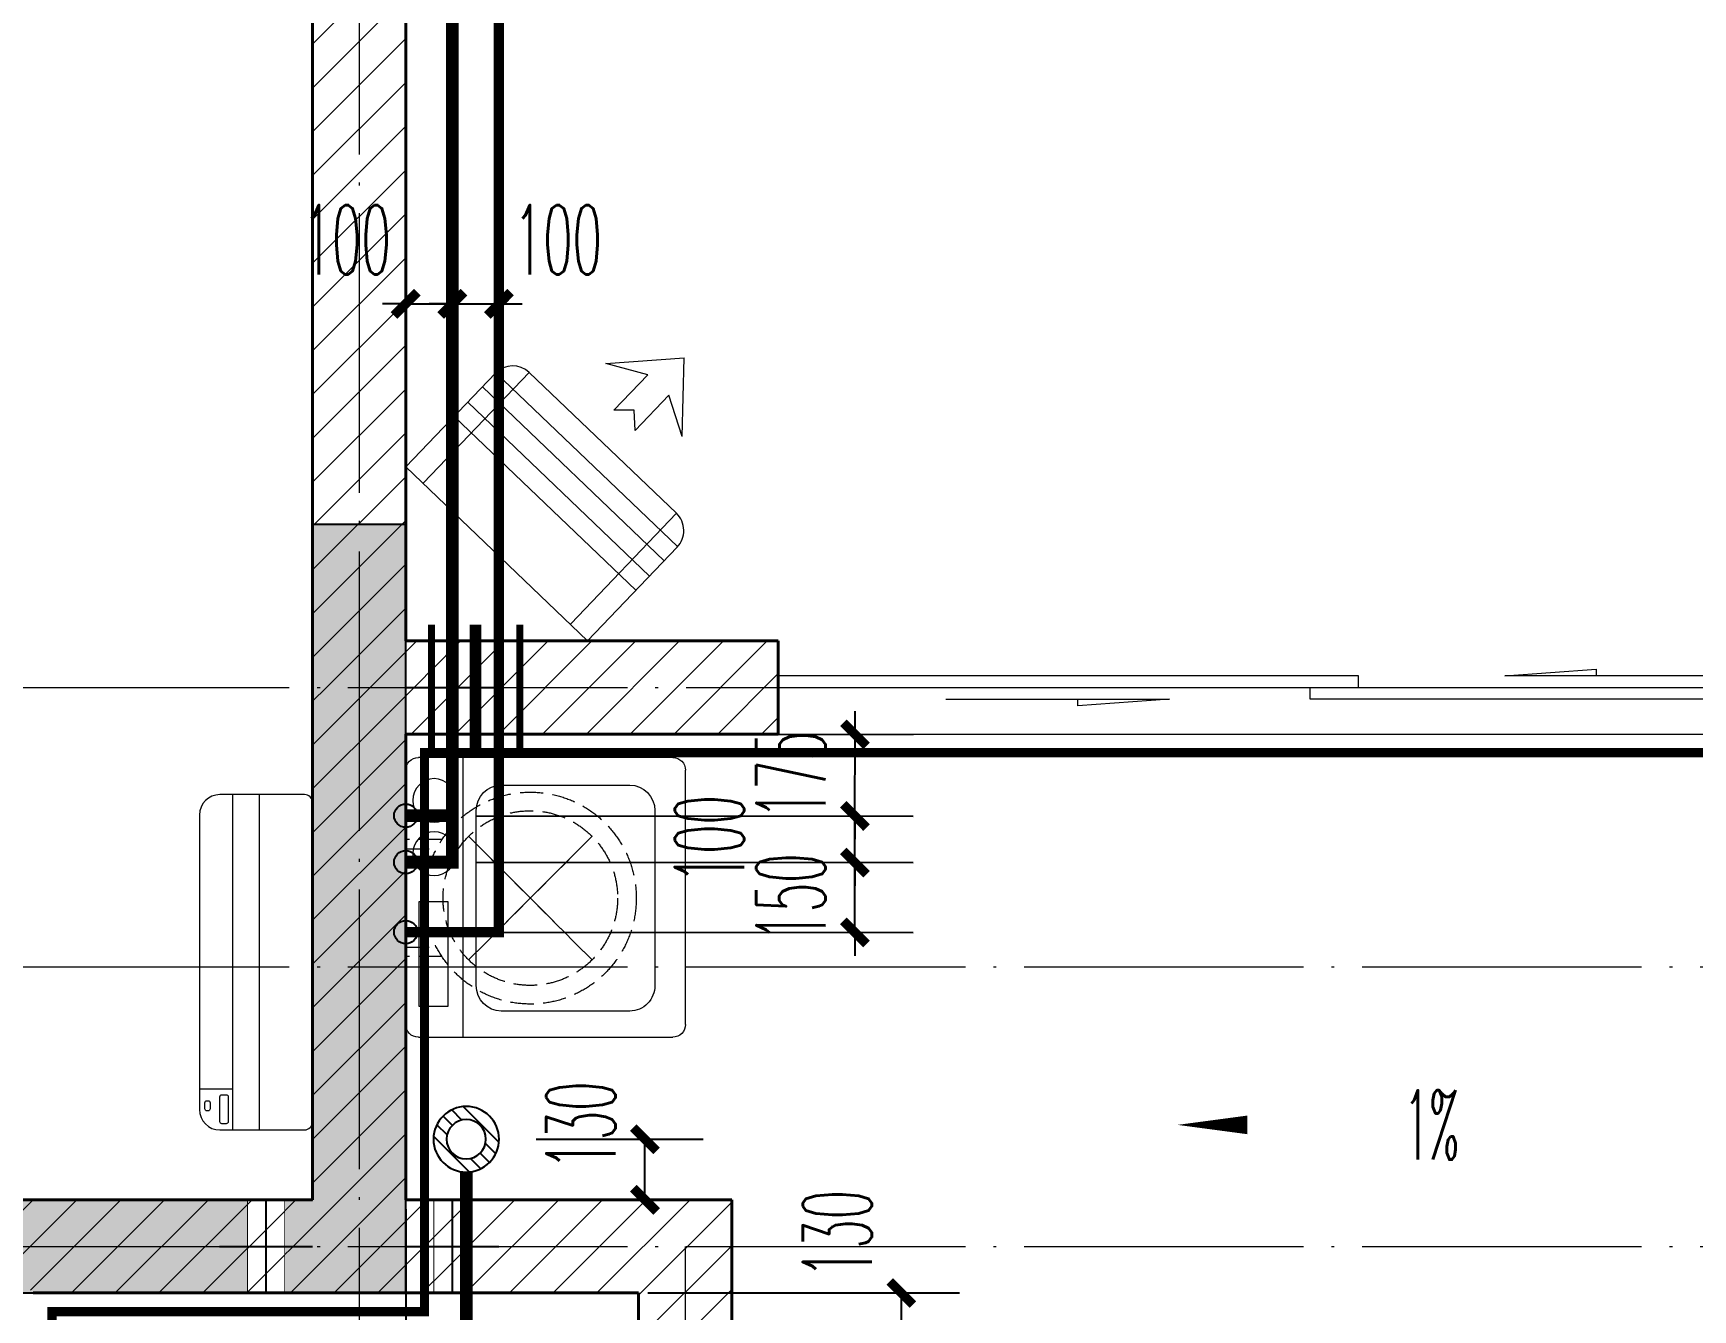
# Model space of a CAD drawing. Extents: x 27938 to 650306, y -92720 to 1524912.
# Drawn here: x 288317 to 291881, y 104270 to 107011 of the extents above; entities that cross this region are included whole.
import ezdxf

# ---------------------------------------------------------------- set-up
doc = ezdxf.new("R2010")
doc.units = 0
doc.header["$LTSCALE"] = 1000
doc.header["$MEASUREMENT"] = 0
for name, pattern in [('$1$DASH', [0.35, 0.25, -0.1]), ('DASH', [0.35, 0.25, -0.1]), ('DOTE', [2.42, 2, -0.2, 0.02, -0.2])]:
    doc.linetypes.add(name, pattern=pattern)
for name, color, linetype in [('COLUMN', 9, 'Continuous'), ('EQUIP_地漏', 7, 'Continuous'), ('PIPE-污水', 2, 'W'), ('PIPE-热给水', 5, 'RJ1'), ('PIPE-给水', 3, 'J1'), ('TWT_DIM', 3, 'Continuous'), ('VALVE_不分区给水', 7, 'Continuous'), ('VPIPE-热给水', 5, 'RJ1'), ('VPIPE-给水', 3, 'TG_J'), ('机电标识类', 1, 'Continuous')]:
    doc.layers.add(name, color=color, linetype=linetype)
for name, color, linetype, lineweight in [('DOTE', 19, 'DOTE', 9), ('LVTRY', 1, 'Continuous', 13), ('PUB_HATCH', 8, 'Continuous', 9), ('WALL', 9, 'Continuous', 40), ('WINDOW', 8, 'Continuous', 15), ('平面-排水沟', 86, 'Continuous', 15), ('平面-空调室内机', 176, 'Continuous', 9), ('平面-空调预留孔', 173, 'Continuous', 15), ('空调', 76, 'Continuous', 13), ('粉刷', 251, 'Continuous', 9)]:
    doc.layers.add(name, color=color, linetype=linetype, lineweight=lineweight)
doc.styles.add('_TCH_DIM', font='SIMPLEX.shx', dxfattribs={"width": 0.6, "oblique": 10, "bigfont": 'hztxt.shx'})
doc.styles.add('_TCH_DIM_T3', font='SIMPLEX.shx', dxfattribs={"width": 0.494118, "bigfont": 'GBCBIG.shx'})
doc.styles.get("Standard").update_dxf_attribs({"font": 'gbenor.shx', "bigfont": 'gbcbig.shx'})
doc.styles.add('TG_LINETYPE', font='SIMPLEX', dxfattribs={"width": 0.8, "height": 3, "bigfont": 'HZTXT'})
doc.linetypes.add('J1', pattern='A,3,-0.2,["J1",Standard,S=0.25,R=0,X=-0.1,Y=-0.115],-0.35', length=3.55)
doc.linetypes.add('RJ1', pattern='A,3,-0.2,["RJ1",Standard,S=0.25,R=0,X=-0.1,Y=-0.115],-0.5', length=3.7)
doc.linetypes.add('TG_J', pattern='A,2,-0.22,["J",TG_LINETYPE,S=0.1,R=0,X=-0.18,Y=-0.15],0', length=2.22)
doc.linetypes.add('W', pattern='A,3,-0.2,["W",Standard,S=0.25,R=0,X=-0.1,Y=-0.115],-0.2', length=3.4)
doc.dimstyles.new('_TWT_ARCH&&50', dxfattribs={"dimtxt": 148.75, "dimasz": 50, "dimexe": 125, "dimexo": 150, "dimgap": 63.125, "dimtad": 1, "dimdec": 0, "dimzin": 0, "dimdsep": 46, "dimtxsty": '_TCH_DIM_T3', "dimblk": 'ARCHTICK', "dimcen": 0.09, "dimclrt": 7, "dimazin": 2, "dimtfac": 1, "dimtdec": 0, "dimtix": 1, "dimtmove": 2, "dimatfit": 3, "dimfxl": 1, "dimtolj": 1, "dimtzin": 0, "dimarcsym": 0})
pattern_1 = [(45, (0, 47.75), (-47.022601, 47.022601), [])]

# ---------------------------------------------------------------- blocks, each defined once
blk = doc.blocks.new('FGDGDRGSDGDG')
at = {"layer": 'DOTE', "linetype": 'DOTE', "ltscale": 0.3}
for p, q in [((507082.5, 523848.5), (507082.5, 513948.5)), ((488182.5, 517748.5), (546982.5, 517748.5)), ((488182.5, 517148.5), (546982.5, 517148.5)), ((488182.5, 516548.5), (546982.5, 516548.5)), ((507782.5, 516548.5), (507782.5, 515948.5))]:
    blk.add_line(p, q, dxfattribs=at)
blk = doc.blocks.new('gdfgdgdgr')
at = {"layer": 'PUB_HATCH'}
blk.add_hatch(color=256, dxfattribs=at).paths.add_polyline_path([(493277.6, 520713.9), (493277.6, 520513.9), (494277.6, 520513.9), (494277.6, 522163.9), (494077.6, 522163.9), (494077.6, 520713.9)])
at = {"layer": 'COLUMN', "color": 8}
for p, q in [((494277.6, 522163.9), (494077.6, 522163.9)), ((494077.6, 522163.9), (494077.6, 520713.9)), ((494277.6, 520513.9), (494277.6, 522163.9)), ((494077.6, 520713.9), (493277.6, 520713.9)), ((493277.6, 520513.9), (494277.6, 520513.9))]:
    blk.add_line(p, q, dxfattribs=at)
blk = doc.blocks.new('RECTANG')
at = {"color": 0}
for p, q in [((1, 1), (0, 1)), ((0, 1), (0, 0)), ((1, 0), (1, 1)), ((0, 0), (1, 0))]:
    blk.add_line(p, q, dxfattribs=at)
blk = doc.blocks.new('洗衣机')
at = {"layer": 'LVTRY', "color": 0}
for p, q in [((3791567.4, 243472.1), (3791021, 243472.1)), ((3791116.5, 243472.1), (3791116.5, 242871.5)), ((3790993.7, 243444.5), (3790993.7, 242899.1)), ((3791594.6, 242899.1), (3791594.6, 243444.5)), ((3791199, 243412.7), (3791474.9, 243412.7)), ((3791145.1, 242982.5), (3791145.1, 243358)), ((3791528.8, 243358), (3791528.8, 242982.5)), ((3791474.9, 242927.8), (3791199, 242927.8)), ((3791021, 242871.5), (3791567.4, 242871.5))]:
    blk.add_line(p, q, dxfattribs=at)
at = {"layer": 'LVTRY', "color": 0, "extrusion": (0, 0, -1)}
for centre, major_axis, start_param, end_param in [((3791021, 243444.5), (0, 27.6), -1.570796, 0), ((3791567.4, 243444.5), (0, 27.6), 0, 1.570796), ((3791055.1, 243379.8), (0, 46.9), 3.141593, 9.424778), ((3791199, 243358), (0, 54.7), 4.712389, 6.283185), ((3791474.9, 243358), (0, 54.7), 0, 1.570796), ((3791055.1, 243265.7), (0, 46.9), 3.141593, 9.424778), ((3791199, 242982.5), (0, 54.7), 3.141593, 4.712389), ((3791474.9, 242982.5), (0, 54.7), 1.570796, 3.141593), ((3791021, 242899.1), (0, 27.6), 3.141593, 4.712389), ((3791567.4, 242899.1), (0, 27.6), 1.570796, 3.141593)]:
    blk.add_ellipse(centre, major_axis=major_axis, ratio=0.986385, start_param=start_param, end_param=end_param, dxfattribs=at)
at = {"layer": 'LVTRY', "color": 8, "xscale": 63.25620569481588, "yscale": 224.5369532744355, "zscale": 64.12934308941763, "rotation": 180}
blk.add_blockref('RECTANG', (3791085.2, 243162.4), dxfattribs=at)
blk = doc.blocks.new('dnfhfn')
at = {"color": 0, "linetype": '$1$DASH', "ltscale": 0.2}
for p, q in [((101.9, 495, 0), (121.9, 495, 0)), ((101.9, 417.2, 0), (101.9, 495, 0)), ((121.9, 495, 0), (121.9, 429, 0)), ((353.1, 495, 0), (333.1, 495, 0)), ((333.1, 495, 0), (333.1, 429, 0)), ((353.1, 417.2, 0), (353.1, 495, 0))]:
    blk.add_line(p, q, dxfattribs=at)
at = {"color": 0, "linetype": '$1$DASH', "ltscale": 0.2, "elevation": 0}
for points in [[(94.9, 360.1), (94.9, 360.1), (360.1, 94.9), (360.1, 94.9)], [(360.1, 360.1), (94.9, 94.9), (94.9, 94.9), (360.1, 360.1)]]:
    blk.add_lwpolyline(points, close=True, dxfattribs=at)
at = {"color": 0, "linetype": '$1$DASH', "ltscale": 0.2}
for radius in [227.5, 187.5]:
    blk.add_circle((227.5, 227.5, 0), radius, dxfattribs=at)
blk = doc.blocks.new('dasdasf1sa2f31as32f')
at = {"color": 0}
for p, q in [((-116, 585.6), (43.3, 640.5)), ((82.7, 476.6), (43.3, 640.5)), ((-22.8, 585.5), (-116, 585.6)), ((-22.8, 585.5), (-73.4, 493.2)), ((32.4, 555.1), (-18.1, 462.9)), ((82.7, 476.6), (32.4, 555.1)), ((-473.5, 259.7), (-339.5, 504)), ((-269.8, 524.3), (-427.7, 236.5)), ((134.6, 245.5), (-338.8, 505.1)), ((-269.8, 524.3), (113.7, 314)), ((-31.3, 504.4), (-73.4, 493.2)), ((-18.1, 462.9), (-31.3, 504.4)), ((114.7, 208.4), (-359.1, 468.2)), ((92.6, 168.8), (-380.9, 428.5)), ((72.3, 131.9), (-401.1, 391.6)), ((113.7, 314), (-44.2, 26.2)), ((0, 0), (-473.5, 259.7)), ((134, 244.4), (0, 0))]:
    blk.add_line(p, q, dxfattribs=at)
for centre, start, end in [((-294.5, 479.4), 61.2593, 151.2593), ((89, 269), 331.2593, 61.2593)]:
    blk.add_arc(centre, 51.3, start, end, dxfattribs=at)
blk = doc.blocks.new('dongkong')
at = {"color": 0}
blk.add_wipeout([(-603756, 210771), (-603756, 210570.8), (-603836, 210570.8), (-603836, 210771)], dxfattribs=at)
at = {"layer": '机电标识类', "color": 0, "linetype": 'DASH', "ltscale": 400}
for p, q in [((-603796, 210771), (-603796, 210570.8)), ((-603896, 210670.7), (-603696, 210670.7))]:
    blk.add_line(p, q, dxfattribs=at)
at = {"layer": '空调', "color": 0, "linetype": 'DASH', "const_width": 2}
blk.add_lwpolyline([(-603756, 210771), (-603756, 210570.8), (-603836, 210570.8), (-603836, 210771)], close=True, dxfattribs=at)
blk = doc.blocks.new('A$C001338C2')
at = {"color": 0}
for p, q in [((845, 303.6), (55, 303.6)), ((109.1, 214.8), (109.1, 303.6)), ((0, 248.6), (0, 22)), ((900, 22), (900, 248.6)), ((22, 0), (878, 0))]:
    blk.add_line(p, q, dxfattribs=at)
at = {"color": 0, "lineweight": 5}
for p, q in [((900, 214.8), (0, 214.8)), ((900, 143.2), (0, 143.2))]:
    blk.add_line(p, q, dxfattribs=at)
at = {"color": 0}
for points in [[(73.1, 275), (56.8, 275, -0.414214), (51.3, 280.5), (51.3, 283.4, -0.414214), (56.8, 288.9), (73.1, 288.9, -0.414214), (78.6, 283.4), (78.6, 280.5, -0.414214)], [(89.2, 226.4), (22.2, 226.4, -0.414214), (16.7, 231.9), (16.7, 243.1, -0.414214), (22.2, 248.6), (89.2, 248.6, -0.414214), (94.7, 243.1), (94.7, 231.9, -0.414214)]]:
    blk.add_lwpolyline(points, format="xyb", close=True, dxfattribs=at)
for centre, radius, start, end in [((55, 248.6), 55, 90, 180), ((845, 248.6), 55, 360, 90), ((22, 22), 22, 180, 270), ((878, 22), 22, 270, 360)]:
    blk.add_arc(centre, radius, start, end, dxfattribs=at)
blk = doc.blocks.new('$VALVE$00000533')
at = {"ltscale": 0.5, "const_width": 25}
for points in [[(-225, 75), (225, 75)], [(-225, -75), (225, -75)]]:
    blk.add_lwpolyline(points, dxfattribs=at)
blk = doc.blocks.new('_ArchTick')
at = {"color": 0, "linetype": 'ByBlock', "const_width": 0.4}
blk.add_lwpolyline([(-0.5, -0.5), (0.5, 0.5)], dxfattribs=at)
blk = doc.blocks.new('*D247')
at = {"layer": 'Defpoints', "color": 0}
for p in [(289116.9, 105230.7), (290081.2, 105230), (289116.8, 105080.7)]:
    blk.add_point(p, dxfattribs=at)
at = {"layer": 'TWT_DIM', "color": 0, "lineweight": -2}
for p, q in [((290081.2, 105230), (290081.2, 105280)), ((289266.9, 105230.6), (290206.2, 105229.9)), ((290081.1, 105080), (290081.2, 105230)), ((289266.8, 105080.6), (290206.1, 105079.9)), ((290081.1, 105080), (290081, 105030))]:
    blk.add_line(p, q, dxfattribs=at)
at = {"layer": 'TWT_DIM', "color": 0, "lineweight": -2, "xscale": 50, "yscale": 50, "zscale": 50}
for p, rotation in [((290081.2, 105230), 269.9598014925659), ((290081.1, 105080), 89.95980149256597)]:
    blk.add_blockref('_ArchTick', p, dxfattribs=dict(at, rotation=rotation))
at = {"layer": 'TWT_DIM', "color": 7, "insert": (289943.6, 105155.1), "char_height": 148.75, "attachment_point": 5, "rotation": 89.9598, "style": '_TCH_DIM_T3'}
blk.add_mtext('\\A1;150', dxfattribs=at)
blk = doc.blocks.new('*D248')
at = {"layer": 'Defpoints', "color": 0}
for p in [(289116.9, 105330.7), (290081.2, 105330), (289116.9, 105230.7)]:
    blk.add_point(p, dxfattribs=at)
at = {"layer": 'TWT_DIM', "color": 0, "lineweight": -2}
for p, q in [((290081.2, 105330), (290081.3, 105380)), ((289266.9, 105330.6), (290206.2, 105329.9)), ((290081.2, 105230), (290081.2, 105330)), ((289266.9, 105230.6), (290206.2, 105229.9)), ((290081.2, 105230), (290081.1, 105180))]:
    blk.add_line(p, q, dxfattribs=at)
at = {"layer": 'TWT_DIM', "color": 0, "lineweight": -2, "xscale": 50, "yscale": 50, "zscale": 50}
for p, rotation in [((290081.2, 105330), 269.9598014925609), ((290081.2, 105230), 89.95980149256093)]:
    blk.add_blockref('_ArchTick', p, dxfattribs=dict(at, rotation=rotation))
at = {"layer": 'TWT_DIM', "color": 7, "insert": (289768.7, 105280.2), "char_height": 148.75, "attachment_point": 5, "rotation": 89.9598, "style": '_TCH_DIM_T3'}
blk.add_mtext('\\A1;100', dxfattribs=at)
blk = doc.blocks.new('*D249')
at = {"layer": 'Defpoints', "color": 0}
for p in [(289117.1, 105505.9), (290081.4, 105505.2), (289116.9, 105330.7)]:
    blk.add_point(p, dxfattribs=at)
at = {"layer": 'TWT_DIM', "color": 0, "lineweight": -2}
for p, q in [((290081.4, 105505.2), (290081.4, 105555.2)), ((289267.1, 105505.7), (290206.4, 105505.1)), ((290081.2, 105330), (290081.4, 105505.2)), ((289266.9, 105330.6), (290206.2, 105329.9)), ((290081.2, 105330), (290081.2, 105280))]:
    blk.add_line(p, q, dxfattribs=at)
at = {"layer": 'TWT_DIM', "color": 0, "lineweight": -2, "xscale": 50, "yscale": 50, "zscale": 50}
for p, rotation in [((290081.4, 105505.2), 269.9598014925662), ((290081.2, 105330), 89.9598014925662)]:
    blk.add_blockref('_ArchTick', p, dxfattribs=dict(at, rotation=rotation))
at = {"layer": 'TWT_DIM', "color": 7, "insert": (289943.8, 105417.7), "char_height": 148.75, "attachment_point": 5, "rotation": 89.9598, "style": '_TCH_DIM_T3'}
blk.add_mtext('\\A1;175', dxfattribs=at)
blk = doc.blocks.new('*D250')
at = {"layer": 'Defpoints', "color": 0}
for p in [(289316.7, 106429.5), (289216.7, 105605.9), (289316.7, 105605.9)]:
    blk.add_point(p, dxfattribs=at)
at = {"layer": 'TWT_DIM', "color": 0, "lineweight": -2}
for p, q in [((289216.7, 105755.9), (289216.7, 106554.5)), ((289316.7, 105755.9), (289316.7, 106554.5)), ((289216.7, 106429.5), (289166.7, 106429.5)), ((289216.7, 106429.5), (289316.7, 106429.5)), ((289316.7, 106429.5), (289366.7, 106429.5))]:
    blk.add_line(p, q, dxfattribs=at)
at = {"layer": 'TWT_DIM', "color": 0, "lineweight": -2, "xscale": 50, "yscale": 50, "zscale": 50}
blk.add_blockref('_ArchTick', (289216.7, 106429.5), dxfattribs=at)
at = {"layer": 'TWT_DIM', "color": 0, "lineweight": -2, "xscale": 50, "yscale": 50, "zscale": 50, "rotation": 180}
blk.add_blockref('_ArchTick', (289316.7, 106429.5), dxfattribs=at)
at = {"layer": 'TWT_DIM', "color": 7, "insert": (289443.3, 106567), "char_height": 148.75, "attachment_point": 5, "style": '_TCH_DIM_T3'}
blk.add_mtext('\\A1;100', dxfattribs=at)
blk = doc.blocks.new('*D251')
at = {"layer": 'Defpoints', "color": 0}
for p in [(289216.7, 106429.5), (289116.6, 105605.9), (289216.7, 105605.9)]:
    blk.add_point(p, dxfattribs=at)
at = {"layer": 'TWT_DIM', "color": 0, "lineweight": -2}
for p, q in [((289116.6, 105755.9), (289116.6, 106554.5)), ((289216.7, 105755.9), (289216.7, 106554.5)), ((289116.6, 106429.5), (289066.6, 106429.5)), ((289116.6, 106429.5), (289216.7, 106429.5)), ((289216.7, 106429.5), (289266.7, 106429.5))]:
    blk.add_line(p, q, dxfattribs=at)
at = {"layer": 'TWT_DIM', "color": 0, "lineweight": -2, "xscale": 50, "yscale": 50, "zscale": 50}
blk.add_blockref('_ArchTick', (289116.6, 106429.5), dxfattribs=at)
at = {"layer": 'TWT_DIM', "color": 0, "lineweight": -2, "xscale": 50, "yscale": 50, "zscale": 50, "rotation": 180}
blk.add_blockref('_ArchTick', (289216.7, 106429.5), dxfattribs=at)
at = {"layer": 'TWT_DIM', "color": 7, "insert": (288990, 106567), "char_height": 148.75, "attachment_point": 5, "style": '_TCH_DIM_T3'}
blk.add_mtext('\\A1;100', dxfattribs=at)
blk = doc.blocks.new('*D523')
at = {"layer": 'Defpoints', "color": 0}
for p in [(289246.6, 104635.9), (289630.3, 104635.9), (289246.6, 104505.9)]:
    blk.add_point(p, dxfattribs=at)
at = {"layer": 'TWT_DIM', "color": 0, "lineweight": -2}
for p, q in [((289396.6, 104635.9), (289755.3, 104635.9)), ((289630.3, 104505.9), (289630.3, 104635.9)), ((289396.6, 104505.9), (289755.3, 104505.9))]:
    blk.add_line(p, q, dxfattribs=at)
at = {"layer": 'TWT_DIM', "color": 0, "lineweight": -2, "xscale": 50, "yscale": 50, "zscale": 50}
for p, rotation in [((289630.3, 104635.9), 90), ((289630.3, 104505.9), 270)]:
    blk.add_blockref('_ArchTick', p, dxfattribs=dict(at, rotation=rotation))
at = {"layer": 'TWT_DIM', "color": 7, "insert": (289492.8, 104665.5), "char_height": 148.75, "attachment_point": 5, "rotation": 90, "style": '_TCH_DIM_T3'}
blk.add_mtext('\\A1;130', dxfattribs=at)
blk = doc.blocks.new('*D524')
at = {"layer": 'Defpoints', "color": 0}
for p in [(289116.6, 104635.9), (289246.6, 104635.9), (289246.6, 103736.2)]:
    blk.add_point(p, dxfattribs=at)
at = {"layer": 'TWT_DIM', "color": 0, "lineweight": -2}
for p, q in [((289116.6, 104485.9), (289116.6, 103611.2)), ((289246.6, 104485.9), (289246.6, 103611.2)), ((289116.6, 103736.2), (289246.6, 103736.2))]:
    blk.add_line(p, q, dxfattribs=at)
at = {"layer": 'TWT_DIM', "color": 0, "lineweight": -2, "xscale": 50, "yscale": 50, "zscale": 50, "rotation": 180}
blk.add_blockref('_ArchTick', (289116.6, 103736.2), dxfattribs=at)
at = {"layer": 'TWT_DIM', "color": 0, "lineweight": -2, "xscale": 50, "yscale": 50, "zscale": 50}
blk.add_blockref('_ArchTick', (289246.6, 103736.2), dxfattribs=at)
at = {"layer": 'TWT_DIM', "color": 7, "insert": (289159.3, 103873.7), "char_height": 148.75, "attachment_point": 5, "style": '_TCH_DIM_T3'}
blk.add_mtext('\\A1;130', dxfattribs=at)
blk = doc.blocks.new('*D528')
at = {"layer": 'Defpoints', "color": 0}
for p in [(289486.6, 104305.9), (290180.9, 104305.9), (289486.6, 104175.9)]:
    blk.add_point(p, dxfattribs=at)
at = {"layer": 'TWT_DIM', "color": 0, "lineweight": -2}
for p, q in [((289636.6, 104305.9), (290305.9, 104305.9)), ((290180.9, 104175.9), (290180.9, 104305.9)), ((289636.6, 104175.9), (290305.9, 104175.9))]:
    blk.add_line(p, q, dxfattribs=at)
at = {"layer": 'TWT_DIM', "color": 0, "lineweight": -2, "xscale": 50, "yscale": 50, "zscale": 50}
for p, rotation in [((290180.9, 104305.9), 90), ((290180.9, 104175.9), 270)]:
    blk.add_blockref('_ArchTick', p, dxfattribs=dict(at, rotation=rotation))
at = {"layer": 'TWT_DIM', "color": 7, "insert": (290043.4, 104432.5), "char_height": 148.75, "attachment_point": 5, "rotation": 90, "style": '_TCH_DIM_T3'}
blk.add_mtext('\\A1;130', dxfattribs=at)
blk = doc.blocks.new('$TwtSys$00000543')
for p, q in [((-140.4, -12.8), (12.8, 140.4)), ((18.7, 82.5), (62.6, 126.4)), ((59.8, 59.8), (99.7, 99.7)), ((-12.8, -140.4), (140.4, 12.8)), ((82.5, 18.7), (126.4, 62.6)), ((-126.4, -62.6), (-82.5, -18.7)), ((-99.7, -99.7), (-59.8, -59.8)), ((-62.6, -126.4), (-18.7, -82.5))]:
    blk.add_line(p, q)
for radius in [141, 84.6]:
    blk.add_circle((0, 0), radius)
blk = doc.blocks.new('$DorLib2D$00000131')
at = {"color": 0, "linetype": 'Continuous'}
for p, q in [((0.15, 0.125), (0.2319, 0.1973)), ((0.2319, 0.1973), (0.2319, 0.125)), ((-0.5, 0.125), (-0.5, 0)), ((0.0192, 0.125), (-0.5, 0.125)), ((0.0192, 0), (0.0192, 0.125)), ((0.35, 0.125), (0.15, 0.125)), ((-0.5, 0), (0.0192, 0)), ((-0.024, 0), (0.5, 0)), ((-0.024, -0.125), (-0.024, 0)), ((0.5, 0), (0.5, -0.125)), ((-0.35, -0.125), (-0.15, -0.125)), ((-0.2319, -0.1973), (-0.2319, -0.125)), ((-0.15, -0.125), (-0.2319, -0.1973)), ((0.5, -0.125), (-0.024, -0.125))]:
    blk.add_line(p, q, dxfattribs=at)

msp = doc.modelspace()

# ---------------------------------------------------------------- hatches: boundary and pattern name
at = {"layer": 'PIPE-热给水'}
for points in [[(289316.6, 105080.7), (289327.8, 105080.7), (289327.8, 105069.4)], [(289316.6, 105080.7), (289316.6, 105069.4), (289327.8, 105069.4)]]:
    msp.add_hatch(color=256, dxfattribs=at).paths.add_polyline_path(points)
at = {"layer": 'PIPE-给水'}
for points in [[(289216.6, 105230.7), (289216.6, 105216.9), (289230.3, 105216.9)], [(289216.6, 105230.7), (289230.3, 105230.7), (289230.3, 105216.9)]]:
    msp.add_hatch(color=256, dxfattribs=at).paths.add_polyline_path(points)
at = {"layer": 'PUB_HATCH'}
h = msp.add_hatch(dxfattribs=at)
h.set_pattern_fill('普通砖', color=256, scale=50, style=0)
h.set_pattern_definition(pattern_1)
h.paths.add_polyline_path([(289816.6, 104505.9), (289616.6, 104305.9), (289616.6, 103805.9), (289716.6, 103805.9), (289816.6, 103905.9)])

# ---------------------------------------------------------------- linework, layer by layer
at = {"layer": 'PIPE-热给水', "ltscale": 0.5, "const_width": 22.5}
msp.add_lwpolyline([(289316.6, 105080.7), (289116.6, 105080.7)], dxfattribs=at)
at = {"layer": 'PIPE-给水', "ltscale": 0.5, "const_width": 27.5}
for points in [[(289216.6, 105330.7), (289116.6, 105330.7)], [(289216.6, 105330.7), (289216.6, 105230.7)], [(289216.6, 105230.7), (289116.6, 105230.7)]]:
    msp.add_lwpolyline(points, dxfattribs=at)
at = {"layer": 'VPIPE-热给水'}
msp.add_circle((289116.6, 105080.7), 25, dxfattribs=at)
at = {"layer": 'VPIPE-给水'}
for centre in [(289116.6, 105330.7), (289116.6, 105230.7)]:
    msp.add_circle(centre, 25, dxfattribs=at)
at = {"layer": 'WALL', "color": 8}
for p, q in [((288916.6, 108705.9), (288916.6, 105605.9)), ((289916.6, 105505.9), (289916.6, 105705.9)), ((289816.6, 104505.9), (289816.6, 103905.9)), ((289616.6, 104305.9), (289616.6, 103805.9))]:
    msp.add_line(p, q, dxfattribs=at)
at = {"layer": 'WINDOW', "color": 8}
msp.add_line((289916.6, 105505.9), (292316.6, 105505.9), dxfattribs=at)
at = {"layer": '平面-排水沟', "color": 8}
msp.add_lwpolyline([(291195.4, 104666.8, 0, 0, 0), (290773.9, 104666.8, 0, 40, 0), (290923.9, 104666.8, 0, 0, 0)], format="xyseb", dxfattribs=at)

# ---------------------------------------------------------------- block references
msp.add_blockref('FGDGDRGSDGDG', (-218065.9, -412142.6))
at = {"color": 8}
msp.add_blockref('gdfgdgdgr', (-205160.8, -416208), dxfattribs=at)
at = {"layer": 'EQUIP_地漏', "xscale": 0.5, "yscale": -0.5, "zscale": 0.5, "rotation": 180}
msp.add_blockref('$TwtSys$00000543', (289246.6, 104635.9), dxfattribs=at)
at = {"layer": 'WINDOW', "color": 8, "xscale": 2400, "yscale": 200, "zscale": 2400}
msp.add_blockref('$DorLib2D$00000131', (291116.6, 105605.9), dxfattribs=at)
at = {"layer": '平面-空调预留孔', "color": 8}
for name, p, rotation in [('dasdasf1sa2f31as32f', (289506.8, 105705.9), 344.9999999966897), ('dnfhfn', (289611.7, 104926.2, 0), 90.00000000000001)]:
    msp.add_blockref(name, p, dxfattribs=dict(at, rotation=rotation))
at = {"layer": '平面-空调预留孔', "color": 8, "xscale": 0.800000000046565, "yscale": 0.800000000046565, "zscale": 0.800000000046565, "rotation": 90.00000023343016}
msp.add_blockref('A$C001338C2', (288916.5, 104655.9), dxfattribs=at)
at = {"layer": '粉刷', "color": 8}
msp.add_blockref('洗衣机', (-3501877.2, -138016.5), dxfattribs=at)

# ---------------------------------------------------------------- texts
at = {"layer": '平面-排水沟', "color": 8, "style": '_TCH_DIM', "width": 0.423529}
msp.add_text('1%', height=148.75, dxfattribs=at).set_placement((291260.5, 104592.4))

# ---------------------------------------------------------------- dimensions: what is measured, and where the dimension line sits
at = {"layer": 'TWT_DIM'}
for base, p1, p2, angle, picture, middle in [((290081.2, 105330), (289116.9, 105230.7), (289116.9, 105330.7), 89.9598, '*D248', (289768.7, 105280.2)), ((290180.9, 104305.9), (289486.6, 104175.9), (289486.6, 104305.9), 90, '*D528', (290043.4, 104432.5))]:
    dim = msp.add_linear_dim(base=base, p1=p1, p2=p2, angle=angle, dimstyle='_TWT_ARCH&&50', dxfattribs=at)
    dim.commit()
    dim.dimension.update_dxf_attribs({"geometry": picture, "text_midpoint": middle, "dimtype": 129})
dim = msp.add_aligned_dim(p1=(289116.8, 105080.7), p2=(289116.9, 105230.7), distance=-964.3, dimstyle='_TWT_ARCH&&50', dxfattribs=at)
dim.commit()
dim.dimension.update_dxf_attribs({"geometry": '*D247', "text_midpoint": (289943.6, 105155.1)})

# ---------------------------------------------------------------- next in the draw order: block references
at = {"layer": '平面-空调室内机', "color": 8, "ltscale": 0.3, "xscale": -1, "rotation": 180}
for p in [(893012.7, 316276.5), (892612.6, 315076.7), (893012.7, 315076.7)]:
    msp.add_blockref('dongkong', p, dxfattribs=at)

# ---------------------------------------------------------------- next in the draw order: hatches: boundary and pattern name
at = {"layer": 'PUB_HATCH'}
h = msp.add_hatch(dxfattribs=at)
h.set_pattern_fill('普通砖', color=256, scale=50, style=0)
h.set_pattern_definition(pattern_1)
h.paths.add_polyline_path([(288116.6, 104505.9), (288316.6, 104305.9), (289016.6, 104305.9), (289016.6, 104439.2), (288916.6, 104505.9)])
h = msp.add_hatch(dxfattribs=at)
h.set_pattern_fill('普通砖', color=256, scale=50, style=0)
h.set_pattern_definition(pattern_1)
h.paths.add_polyline_path([(289016.6, 104439.2), (289016.6, 104305.9), (289616.6, 104305.9), (289816.6, 104505.9), (289116.6, 104505.9)])

# ---------------------------------------------------------------- next in the draw order: linework, layer by layer
at = {"color": 8, "linetype": 'DASH', "ltscale": 0.8, "const_width": 20}
msp.add_lwpolyline([(274956.8, 105465.9), (282476.7, 105465.9), (282476.7, 104265.9), (283276.8, 104265.9), (283276.8, 103665.9), (288356.8, 103665.9), (288356.8, 104265.9), (289156.9, 104265.9), (289156.9, 105465.9), (296676.8, 105465.9), (296676.8, 104865.9), (299516.8, 104865.9)], dxfattribs=at)
at = {"layer": 'PIPE-污水', "ltscale": 0.5, "const_width": 27.5}
msp.add_lwpolyline([(289246.6, 104565.4), (289246.6, 104175.9)], dxfattribs=at)
at = {"layer": 'WALL', "color": 8}
for p, q in [((288916.6, 105605.9), (288916.6, 104505.9)), ((288116.6, 104505.9), (288916.6, 104505.9)), ((289116.6, 104505.9), (289816.6, 104505.9)), ((288316.6, 104305.9), (289016.6, 104305.9)), ((289016.6, 104305.9), (289616.6, 104305.9))]:
    msp.add_line(p, q, dxfattribs=at)

# ---------------------------------------------------------------- next in the draw order: block references
at = {"layer": '平面-空调室内机', "color": 8, "ltscale": 0.3, "xscale": -1, "rotation": 180}
msp.add_blockref('dongkong', (893012.7, 316276.5), dxfattribs=at)

# ---------------------------------------------------------------- next in the draw order: dimensions: what is measured, and where the dimension line sits
at = {"layer": 'TWT_DIM'}
for base, p1, angle, picture, middle in [((289630.3, 104635.9), (289246.6, 104505.9), 90, '*D523', (289492.8, 104665.5)), ((289246.6, 103736.2), (289116.6, 104635.9), 0, '*D524', (289159.3, 103873.7))]:
    dim = msp.add_linear_dim(base=base, p1=p1, p2=(289246.6, 104635.9), angle=angle, dimstyle='_TWT_ARCH&&50', dxfattribs=at)
    dim.commit()
    dim.dimension.update_dxf_attribs({"geometry": picture, "text_midpoint": middle, "dimtype": 129})

# ---------------------------------------------------------------- next in the draw order: hatches: boundary and pattern name
at = {"layer": 'PUB_HATCH'}
h = msp.add_hatch(dxfattribs=at)
h.set_pattern_fill('普通砖', color=256, scale=50, style=0)
h.set_pattern_definition(pattern_1)
h.paths.add_polyline_path([(289116.6, 108805.9), (288916.6, 108705.9), (288916.6, 105605.9), (289049.9, 105605.9), (289116.6, 105705.9)])
h = msp.add_hatch(dxfattribs=at)
h.set_pattern_fill('普通砖', color=256, scale=50, style=0)
h.set_pattern_definition(pattern_1)
h.paths.add_polyline_path([(289116.6, 105505.9), (289916.6, 105505.9), (289916.6, 105705.9), (289116.6, 105705.9), (289049.9, 105605.9)])
h = msp.add_hatch(dxfattribs=at)
h.set_pattern_fill('普通砖', color=256, scale=50, style=0)
h.set_pattern_definition(pattern_1)
h.paths.add_polyline_path([(289049.9, 105605.9), (288916.6, 105605.9), (288916.6, 104505.9), (289016.6, 104439.2), (289116.6, 104505.9), (289116.6, 105505.9)])

# ---------------------------------------------------------------- next in the draw order: linework, layer by layer
at = {"layer": 'PIPE-热给水', "ltscale": 0.5, "const_width": 22.5}
msp.add_lwpolyline([(289316.6, 109005.9), (289316.6, 105080.7)], dxfattribs=at)
at = {"layer": 'PIPE-给水', "ltscale": 0.5, "const_width": 27.5}
msp.add_lwpolyline([(289216.6, 108905.9), (289216.6, 105330.7)], dxfattribs=at)
at = {"layer": 'WALL', "color": 8}
for p, q in [((289116.6, 108805.9), (289116.6, 105705.9)), ((289916.6, 105705.9), (289116.6, 105705.9)), ((289116.6, 105505.9), (289916.6, 105505.9)), ((289116.6, 105505.9), (289116.6, 104505.9))]:
    msp.add_line(p, q, dxfattribs=at)

# ---------------------------------------------------------------- next in the draw order: block references
at = {"layer": 'VALVE_不分区给水', "xscale": 0.6, "yscale": -0.6, "zscale": 0.6, "rotation": 90.00000000000001}
for p in [(289216.6, 105605.9, 3000), (289316.6, 105605.9, 3000)]:
    msp.add_blockref('$VALVE$00000533', p, dxfattribs=at)

# ---------------------------------------------------------------- next in the draw order: dimensions: what is measured, and where the dimension line sits
at = {"layer": 'TWT_DIM'}
for base, p1, p2, picture, middle in [((289216.7, 106429.5), (289116.6, 105605.9), (289216.7, 105605.9), '*D251', (288990, 106567)), ((289316.7, 106429.5), (289216.7, 105605.9), (289316.7, 105605.9), '*D250', (289443.3, 106567))]:
    dim = msp.add_linear_dim(base=base, p1=p1, p2=p2, angle=0, dimstyle='_TWT_ARCH&&50', dxfattribs=at)
    dim.commit()
    dim.dimension.update_dxf_attribs({"geometry": picture, "text_midpoint": middle, "dimtype": 129})
dim = msp.add_aligned_dim(p1=(289116.9, 105330.7), p2=(289117.1, 105505.9), distance=-964.3, dimstyle='_TWT_ARCH&&50', dxfattribs=at)
dim.commit()
dim.dimension.update_dxf_attribs({"geometry": '*D249', "text_midpoint": (289943.8, 105417.7)})

doc.saveas('drawing.dxf')
